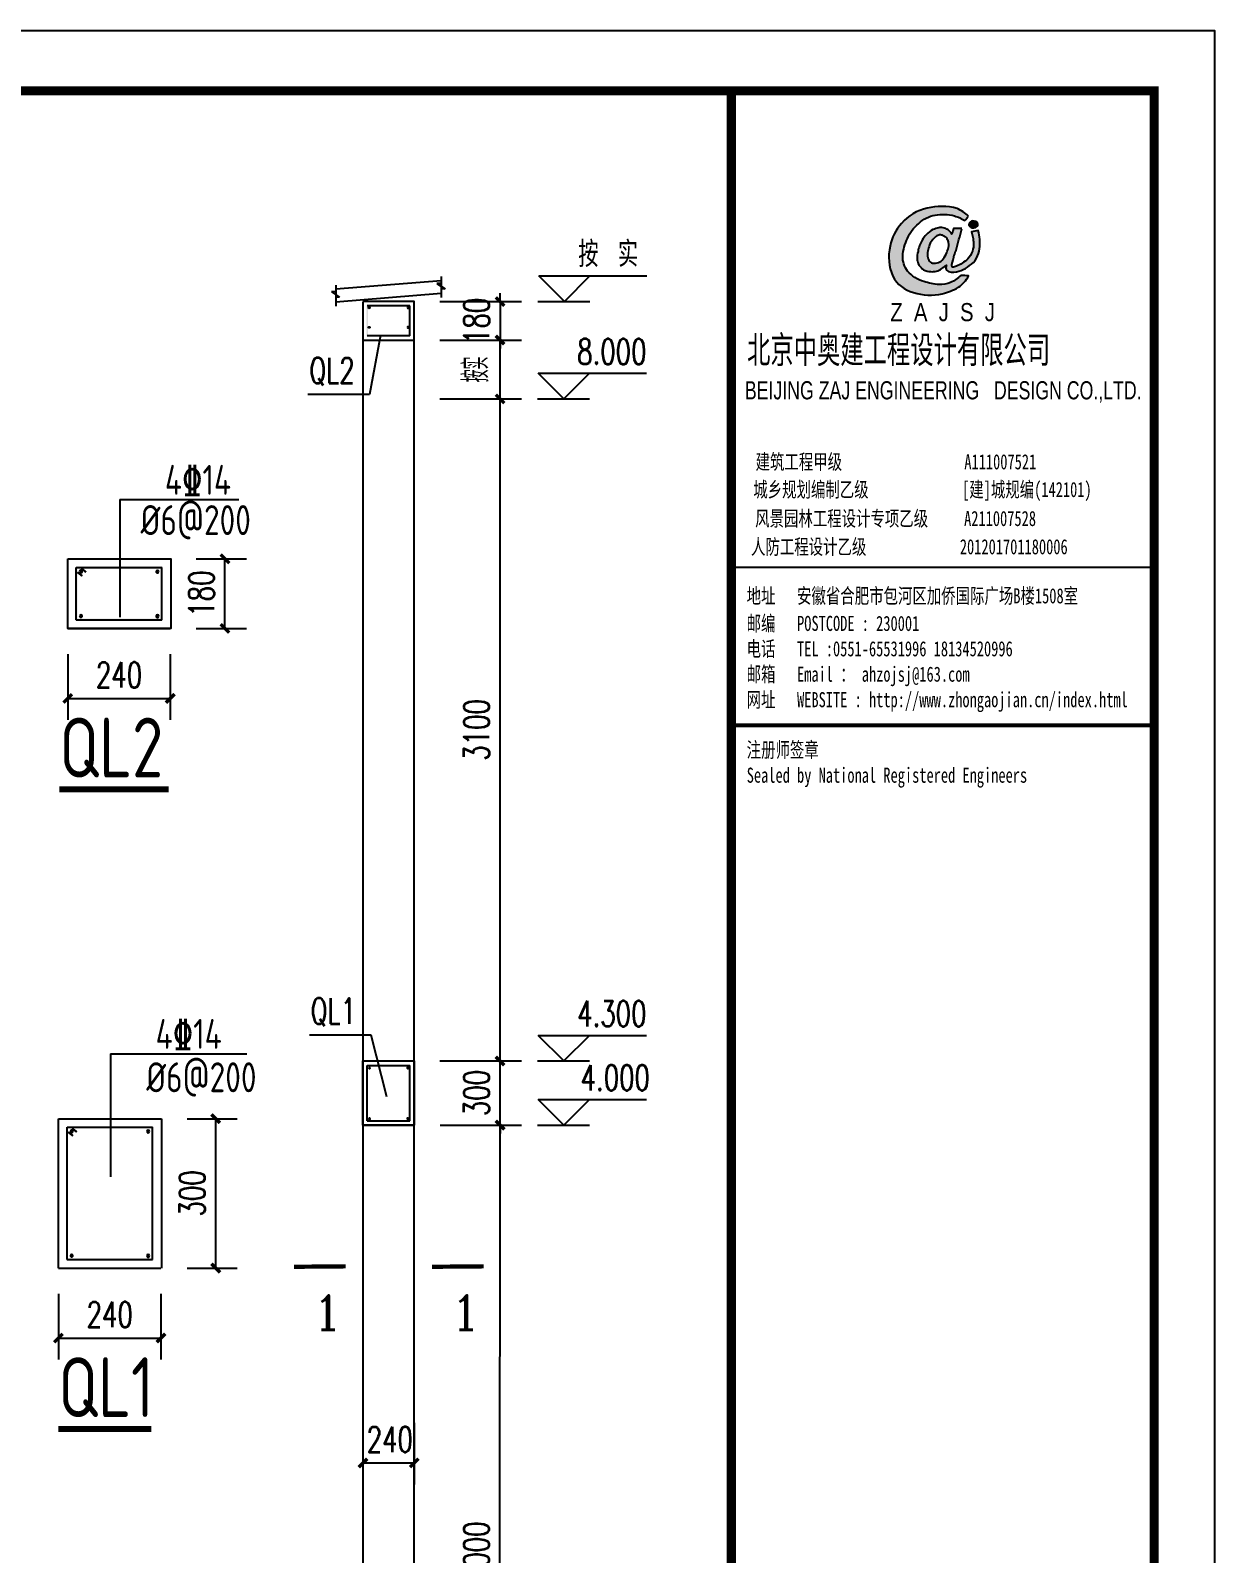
# Model space of a CAD drawing. Extents: x 180850 to 1399066, y 48356 to 327880.
# Drawn here: x 398114 to 425838, y 96703 to 132356 of the extents above; entities that cross this region are included whole.
import ezdxf
from ezdxf.enums import TextEntityAlignment as Align

# ---------------------------------------------------------------- set-up
doc = ezdxf.new("R2010")
doc.units = 0
doc.header["$LTSCALE"] = 1000
for name, color, linetype in [('DIM_ELEV', 3, 'Continuous'), ('DIM_IDEN', 3, 'Continuous'), ('DIM_LEAD', 3, 'Continuous'), ('DIM_SYMB', 3, 'Continuous'), ('PUB_DIM', 3, 'Continuous'), ('PUB_TEXT', 7, 'Continuous'), ('PUB_TITLE', 4, 'Continuous'), ('WALL', 9, 'Continuous'), ('图签', 3, 'Continuous')]:
    doc.layers.add(name, color=color, linetype=linetype)
doc.styles.add('_gyy_title_Arial', font='arial.ttf', dxfattribs={"width": 0.7})
doc.styles.add('_gyy_title_ST', font='', dxfattribs={"width": 0.8})
doc.styles.add('_TCH_DIM', font='SIMPLEX', dxfattribs={"bigfont": 'GBCBIG'})
doc.styles.add('_TCH_DIM_T3', font='SIMPLEX', dxfattribs={"width": 0.705882, "bigfont": 'GBCBIG'})
doc.styles.add('_TCH_LABEL', font='COMPLEX', dxfattribs={"bigfont": 'GBCBIG'})
doc.styles.add('C', font='tssdeng.shx', dxfattribs={"height": 3, "bigfont": 'tssdchn.shx'})
doc.styles.add('HZ', font='txt.shx', dxfattribs={"width": 0.8, "bigfont": '000hztxt.shx'})
doc.styles.get('_gyy_title_ST').set_extended_font_data('SimSun')
doc.dimstyles.new('_TCH_ARCH&&200', dxfattribs={"dimtxt": 595, "dimasz": 200, "dimexe": 500, "dimexo": 600, "dimgap": 252.5, "dimtad": 1, "dimdec": 0, "dimzin": 0, "dimdsep": 46, "dimtxsty": '_TCH_DIM_T3', "dimblk": 'ARCHTICK', "dimcen": 0.09, "dimclrt": 7, "dimazin": 2, "dimtfac": 1, "dimtdec": 0, "dimtix": 1, "dimtmove": 2, "dimatfit": 3, "dimfxl": 1, "dimtolj": 1, "dimtzin": 0, "dimarcsym": 0})

# ---------------------------------------------------------------- blocks, each defined once
blk = doc.blocks.new('_ArchTick')
at = {"color": 0, "linetype": 'ByBlock', "const_width": 0.4}
blk.add_lwpolyline([(-0.5, -0.5), (0.5, 0.5)], dxfattribs=at)
blk = doc.blocks.new('*D911')
at = {"layer": 'Defpoints', "color": 0, "transparency": 16777216}
for p in [(407104, 106733), (409109, 106732), (407099, 86733)]:
    blk.add_point(p, dxfattribs=at)
at = {"layer": 'PUB_DIM', "color": 0, "lineweight": -2, "transparency": 16777216}
for p, q in [((407704, 106733), (409609, 106732)), ((409104, 86732), (409109, 106732)), ((407699, 86732), (409604, 86732))]:
    blk.add_line(p, q, dxfattribs=at)
at = {"layer": 'PUB_DIM', "color": 0, "lineweight": -2, "transparency": 16777216, "xscale": 200, "yscale": 200, "zscale": 200}
for p, rotation in [((409109, 106732), 89.98567619658759), ((409104, 86732), 269.9856761965876)]:
    blk.add_blockref('_ArchTick', p, dxfattribs=dict(at, rotation=rotation))
at = {"layer": 'PUB_DIM', "color": 7, "transparency": 16777216, "insert": (408556, 96732), "char_height": 595, "attachment_point": 5, "rotation": 89.9857, "style": '_TCH_DIM_T3'}
blk.add_mtext('\\A1;4000', dxfattribs=at)
blk = doc.blocks.new('*D912')
at = {"layer": 'Defpoints', "color": 0, "transparency": 16777216}
for p in [(407104, 108233), (409109, 108233), (407104, 106733)]:
    blk.add_point(p, dxfattribs=at)
at = {"layer": 'PUB_DIM', "color": 0, "lineweight": -2, "transparency": 16777216}
for p, q in [((409109, 108233), (409109, 108433)), ((407704, 108233), (409609, 108233)), ((409109, 106733), (409109, 108233)), ((407704, 106733), (409609, 106733)), ((409109, 106733), (409109, 106533))]:
    blk.add_line(p, q, dxfattribs=at)
at = {"layer": 'PUB_DIM', "color": 0, "lineweight": -2, "transparency": 16777216, "xscale": 200, "yscale": 200, "zscale": 200}
for p, rotation in [((409109, 108233), 270), ((409109, 106733), 90)]:
    blk.add_blockref('_ArchTick', p, dxfattribs=dict(at, rotation=rotation))
at = {"layer": 'PUB_DIM', "color": 7, "transparency": 16777216, "insert": (408559, 107483), "char_height": 595, "attachment_point": 5, "rotation": 90, "style": '_TCH_DIM_T3'}
blk.add_mtext('\\A1;300', dxfattribs=at)
blk = doc.blocks.new('*D913')
at = {"layer": 'Defpoints', "color": 0, "transparency": 16777216}
for p in [(405899, 100362), (407099, 100362), (407099, 98823)]:
    blk.add_point(p, dxfattribs=at)
at = {"layer": 'PUB_DIM', "color": 0, "lineweight": -2, "transparency": 16777216}
for p, q in [((405899, 99762), (405899, 98323)), ((407099, 99762), (407099, 98323)), ((405899, 98823), (407099, 98823))]:
    blk.add_line(p, q, dxfattribs=at)
at = {"layer": 'PUB_DIM', "color": 0, "lineweight": -2, "transparency": 16777216, "xscale": 200, "yscale": 200, "zscale": 200, "rotation": 180}
blk.add_blockref('_ArchTick', (405899, 98823), dxfattribs=at)
at = {"layer": 'PUB_DIM', "color": 0, "lineweight": -2, "transparency": 16777216, "xscale": 200, "yscale": 200, "zscale": 200}
blk.add_blockref('_ArchTick', (407099, 98823), dxfattribs=at)
at = {"layer": 'PUB_DIM', "color": 7, "transparency": 16777216, "insert": (406527, 99373), "char_height": 595, "attachment_point": 5, "style": '_TCH_DIM_T3'}
blk.add_mtext('\\A1;240', dxfattribs=at)
blk = doc.blocks.new('*D914')
at = {"layer": 'Defpoints', "color": 0, "transparency": 16777216}
for p in [(398770, 103385), (401170, 103385), (401170, 101747)]:
    blk.add_point(p, dxfattribs=at)
at = {"layer": 'PUB_DIM', "color": 0, "lineweight": -2, "transparency": 16777216}
for p, q in [((398770, 102785), (398770, 101247)), ((401170, 102785), (401170, 101247)), ((398770, 101747), (401170, 101747))]:
    blk.add_line(p, q, dxfattribs=at)
at = {"layer": 'PUB_DIM', "color": 0, "lineweight": -2, "transparency": 16777216, "xscale": 200, "yscale": 200, "zscale": 200, "rotation": 180}
blk.add_blockref('_ArchTick', (398770, 101747), dxfattribs=at)
at = {"layer": 'PUB_DIM', "color": 0, "lineweight": -2, "transparency": 16777216, "xscale": 200, "yscale": 200, "zscale": 200}
blk.add_blockref('_ArchTick', (401170, 101747), dxfattribs=at)
at = {"layer": 'PUB_DIM', "color": 7, "transparency": 16777216, "insert": (399970, 102297), "char_height": 595, "attachment_point": 5, "style": '_TCH_DIM_T3'}
blk.add_mtext('\\A1;240', dxfattribs=at)
blk = doc.blocks.new('*D915')
at = {"layer": 'Defpoints', "color": 0, "transparency": 16777216}
for p in [(401180, 106882), (402452, 106882), (401180, 103385)]:
    blk.add_point(p, dxfattribs=at)
at = {"layer": 'PUB_DIM', "color": 0, "lineweight": -2, "transparency": 16777216}
for p, q in [((401780, 106882), (402952, 106882)), ((402452, 103385), (402452, 106882)), ((401780, 103385), (402952, 103385))]:
    blk.add_line(p, q, dxfattribs=at)
at = {"layer": 'PUB_DIM', "color": 0, "lineweight": -2, "transparency": 16777216, "xscale": 200, "yscale": 200, "zscale": 200}
for p, rotation in [((402452, 106882), 90), ((402452, 103385), 270)]:
    blk.add_blockref('_ArchTick', p, dxfattribs=dict(at, rotation=rotation))
at = {"layer": 'PUB_DIM', "color": 7, "transparency": 16777216, "insert": (401902, 105134), "char_height": 595, "attachment_point": 5, "rotation": 90, "style": '_TCH_DIM_T3'}
blk.add_mtext('\\A1;300', dxfattribs=at)
blk = doc.blocks.new('*D916')
at = {"layer": 'Defpoints', "color": 0, "transparency": 16777216}
for p in [(398988, 118358), (401388, 118358), (401388, 116720)]:
    blk.add_point(p, dxfattribs=at)
at = {"layer": 'PUB_DIM', "color": 0, "lineweight": -2, "transparency": 16777216}
for p, q in [((398988, 117758), (398988, 116220)), ((401388, 117758), (401388, 116220)), ((398988, 116720), (401388, 116720))]:
    blk.add_line(p, q, dxfattribs=at)
at = {"layer": 'PUB_DIM', "color": 0, "lineweight": -2, "transparency": 16777216, "xscale": 200, "yscale": 200, "zscale": 200, "rotation": 180}
blk.add_blockref('_ArchTick', (398988, 116720), dxfattribs=at)
at = {"layer": 'PUB_DIM', "color": 0, "lineweight": -2, "transparency": 16777216, "xscale": 200, "yscale": 200, "zscale": 200}
blk.add_blockref('_ArchTick', (401388, 116720), dxfattribs=at)
at = {"layer": 'PUB_DIM', "color": 7, "transparency": 16777216, "insert": (400188, 117270), "char_height": 595, "attachment_point": 5, "style": '_TCH_DIM_T3'}
blk.add_mtext('\\A1;240', dxfattribs=at)
blk = doc.blocks.new('*D917')
at = {"layer": 'Defpoints', "color": 0, "transparency": 16777216}
for p in [(401398, 119988), (402669, 119988), (401398, 118358)]:
    blk.add_point(p, dxfattribs=at)
at = {"layer": 'PUB_DIM', "color": 0, "lineweight": -2, "transparency": 16777216}
for p, q in [((401998, 119988), (403169, 119988)), ((402669, 118358), (402669, 119988)), ((401998, 118358), (403169, 118358))]:
    blk.add_line(p, q, dxfattribs=at)
at = {"layer": 'PUB_DIM', "color": 0, "lineweight": -2, "transparency": 16777216, "xscale": 200, "yscale": 200, "zscale": 200}
for p, rotation in [((402669, 119988), 90), ((402669, 118358), 270)]:
    blk.add_blockref('_ArchTick', p, dxfattribs=dict(at, rotation=rotation))
at = {"layer": 'PUB_DIM', "color": 7, "transparency": 16777216, "insert": (402119, 119173), "char_height": 595, "attachment_point": 5, "rotation": 90, "style": '_TCH_DIM_T3'}
blk.add_mtext('\\A1;180', dxfattribs=at)
blk = doc.blocks.new('*D921')
at = {"layer": 'Defpoints', "color": 0, "transparency": 16777216}
for p in [(407099, 126010), (407099, 125110), (409109, 125110)]:
    blk.add_point(p, dxfattribs=at)
at = {"layer": 'PUB_DIM', "color": 0, "lineweight": -2, "transparency": 16777216}
for p, q in [((407699, 126010), (409609, 126010)), ((409109, 126010), (409109, 126210)), ((409109, 126010), (409109, 125110)), ((407699, 125110), (409609, 125110)), ((409109, 125110), (409109, 124910))]:
    blk.add_line(p, q, dxfattribs=at)
at = {"layer": 'PUB_DIM', "color": 0, "lineweight": -2, "transparency": 16777216, "xscale": 200, "yscale": 200, "zscale": 200}
for p, rotation in [((409109, 126010), 270), ((409109, 125110), 90)]:
    blk.add_blockref('_ArchTick', p, dxfattribs=dict(at, rotation=rotation))
at = {"layer": 'PUB_DIM', "color": 7, "transparency": 16777216, "insert": (408559, 125560), "char_height": 595, "attachment_point": 5, "rotation": 90, "style": '_TCH_DIM_T3'}
blk.add_mtext('\\A1;180', dxfattribs=at)
blk = doc.blocks.new('*D920')
at = {"layer": 'Defpoints', "color": 0, "transparency": 16777216}
for p in [(407099, 125110), (409109, 125110), (407099, 123732)]:
    blk.add_point(p, dxfattribs=at)
at = {"layer": 'PUB_DIM', "color": 0, "lineweight": -2, "transparency": 16777216}
for p, q in [((407699, 125110), (409609, 125110)), ((409109, 123732), (409109, 125110)), ((407699, 123732), (409609, 123732))]:
    blk.add_line(p, q, dxfattribs=at)
at = {"layer": 'PUB_DIM', "color": 0, "lineweight": -2, "transparency": 16777216, "xscale": 200, "yscale": 200, "zscale": 200}
for p, rotation in [((409109, 125110), 90), ((409109, 123732), 270)]:
    blk.add_blockref('_ArchTick', p, dxfattribs=dict(at, rotation=rotation))
at = {"layer": 'PUB_DIM', "color": 7, "transparency": 16777216, "insert": (408539, 124421), "char_height": 595, "attachment_point": 5, "rotation": 90, "style": '_TCH_DIM_T3'}
blk.add_mtext('\\A1;按实', dxfattribs=at)
blk = doc.blocks.new('*D922')
at = {"layer": 'Defpoints', "color": 0, "transparency": 16777216}
for p in [(407099, 123732), (409109, 123732), (407099, 108233)]:
    blk.add_point(p, dxfattribs=at)
at = {"layer": 'PUB_DIM', "color": 0, "lineweight": -2, "transparency": 16777216}
for p, q in [((407699, 123732), (409609, 123732)), ((409109, 108233), (409109, 123732)), ((407699, 108233), (409609, 108233))]:
    blk.add_line(p, q, dxfattribs=at)
at = {"layer": 'PUB_DIM', "color": 0, "lineweight": -2, "transparency": 16777216, "xscale": 200, "yscale": 200, "zscale": 200}
for p, rotation in [((409109, 123732), 90), ((409109, 108233), 270)]:
    blk.add_blockref('_ArchTick', p, dxfattribs=dict(at, rotation=rotation))
at = {"layer": 'PUB_DIM', "color": 7, "transparency": 16777216, "insert": (408559, 115983), "char_height": 595, "attachment_point": 5, "rotation": 90, "style": '_TCH_DIM_T3'}
blk.add_mtext('\\A1;3100', dxfattribs=at)
blk = doc.blocks.new('dd')
at = {"layer": '图签'}
h = blk.add_hatch(color=5, dxfattribs=at)
h.set_gradient(color1=(0, 0, 255), color2=(36, 36, 255), one_color=1, tint=0.57)
h.paths.add_polyline_path([(452, 1270, -0.093206), (531, 1562, -0.136321), (716, 1807, -0.161039), (988, 1948, -0.108591), (1307, 1935, -0.049497), (1479, 1861, 0.062627), (1539, 1932, 0.094388), (1351, 2056, 0.136326), (854, 2062, 0.161722), (430, 1810, 0.133661), (243, 1435, 0.158414), (286, 937, 0.22517), (632, 669, 0.138663), (1107, 646, 0.074676), (1375, 753, 0.125344), (1543, 944, 0.006312), (1413, 948, -0.090385), (1244, 833, -0.096745), (1053, 797, -0.073845), (803, 850, -0.140868), (530, 1020, -0.160753)])
h = blk.add_hatch(color=1, dxfattribs=at)
h.set_gradient(color1=(255, 0, 0), color2=(255, 0, 0), tint=0.57)
h.paths.add_polyline_path([(1557, 1818, 0.386553), (1564, 1757, 0.170676), (1604, 1736, 0.082224), (1657, 1743, 0.087509), (1686, 1766, 0.264235), (1694, 1804, 0.244333), (1636, 1850, 0.30271)])
h = blk.add_hatch(color=5, dxfattribs=at)
h.set_gradient(color1=(0, 0, 255), color2=(36, 36, 255), one_color=1, tint=0.57)
h.paths.add_polyline_path([(1306, 1289, 0.011169), (1334, 1370, 0.005807), (1431, 1724, 0.01105), (1292, 1724, 0.016796), (1267, 1634, 0.125943), (1203, 1704, 0.083806), (1120, 1739, 0.082879), (1047, 1739, -0.008503), (952, 1710, 0.060057), (844, 1628, 0.086078), (774, 1532, 0.099424), (705, 1347, 0.12153), (690, 1225, 0.102644), (719, 1122, 0.056648), (797, 1042, 0.092914), (913, 1013, 0.194578), (1098, 1064, -0.002562), (1175, 1122, 0.064354), (1167, 1068, 0.172385), (1207, 1017, 0.105458), (1300, 1002, 0.086567), (1454, 1046, 0.047674), (1592, 1136, 0.166359), (1692, 1274, 0.096748), (1728, 1431, 0.03151), (1728, 1548, 0.041815), (1700, 1691, 0.007654), (1588, 1673, -0.009919), (1610, 1585, -0.068269), (1624, 1482, -0.105336), (1605, 1352, -0.14652), (1528, 1223, -0.070486), (1434, 1151, -0.077937), (1341, 1103, -0.127098), (1272, 1084, -0.114215), (1267, 1129, -0.007609)])
h.paths.add_polyline_path([(865, 1245, -0.099994), (863, 1328, -0.050974), (888, 1427, -0.120527), (938, 1529, -0.043888), (1002, 1595, -0.08446), (1063, 1619, -0.147309), (1127, 1607, -0.037474), (1177, 1572, -0.06931), (1209, 1507, -0.067662), (1213, 1431, -0.02676), (1211, 1413, 0.017209), (1183, 1329, -0.048815), (1120, 1223, -0.139096), (1046, 1163, -0.097991), (944, 1153, -0.085394), (909, 1169, -0.149141)], flags=16)
blk.add_lwpolyline([(1539, 1932, 0.094388), (1351, 2056, 0.136326), (854, 2062, 0.161722), (430, 1810, 0.133661), (243, 1435, 0.158414), (286, 937, 0.22517), (632, 669, 0.138663), (1107, 646, 0.074676), (1375, 753, 0.125344), (1543, 944, 0.006312), (1413, 948, -0.090385), (1244, 833, -0.096745), (1053, 797, -0.073845), (803, 850, -0.140868), (530, 1020, -0.160753), (452, 1270, -0.093206), (531, 1562, -0.136321), (716, 1807, -0.161039), (988, 1948, -0.108591), (1307, 1935, -0.049497), (1479, 1861, 0.062627)], format="xyb", close=True, dxfattribs=at)
for points in [[(1694, 1804, 0.243958), (1636, 1850, 0.303117), (1557, 1818, 0.386553), (1564, 1757, 0.170676), (1604, 1736, 0.082224), (1657, 1743, 0.087509), (1686, 1766, 0.264235), (1694, 1804, -7.823139)], [(1431, 1724, 0.011041), (1292, 1724, 0.016796), (1267, 1634, 0.125943), (1203, 1704, 0.083806), (1120, 1739, 0.082879), (1047, 1739, -0.008503), (952, 1710, 0.060057), (844, 1628, 0.086078), (774, 1532, 0.099424), (705, 1347, 0.12153), (690, 1225, 0.102644), (719, 1122, 0.056648), (797, 1042, 0.092914), (913, 1013, 0.194578), (1098, 1064, -0.002562), (1175, 1122, 0.064354), (1167, 1068, 0.172385), (1207, 1017, 0.105458), (1300, 1002, 0.086567), (1454, 1046, 0.047674), (1592, 1136, 0.166359), (1692, 1274, 0.096748), (1728, 1431, 0.03151), (1728, 1548, 0.041815), (1700, 1691, 0.007654), (1588, 1673, -0.009919), (1610, 1585, -0.068269), (1624, 1482, -0.105336), (1605, 1352, -0.14652), (1528, 1223, -0.070486), (1434, 1151, -0.077937), (1341, 1103, -0.127098), (1272, 1084, -0.114215), (1267, 1129, -0.007609), (1306, 1289, 0.011169), (1334, 1370, 0.005782), (1430, 1722, 0.069025)], [(1213, 1431, 0.067662), (1209, 1507, 0.06931), (1177, 1572, 0.037474), (1127, 1607, 0.147309), (1063, 1619, 0.08446), (1002, 1595, 0.043888), (938, 1529, 0.120527), (888, 1427, 0.050974), (863, 1328, 0.099994), (865, 1245, 0.149141), (909, 1169, 0.085394), (944, 1153, 0.097991), (1046, 1163, 0.139096), (1120, 1223, 0.048815), (1183, 1329, -0.017209), (1211, 1413, 0.02676), (1213, 1431, 0.441273)]]:
    blk.add_lwpolyline(points, format="xyb", dxfattribs=at)
at = {"insert": (246, 492), "char_height": 300, "width": 8000, "attachment_point": 1, "style": 'HZ'}
blk.add_mtext('{\\fArial|b0|i0|c0|p32;Z  A  J  S  J}', dxfattribs=at)

msp = doc.modelspace()

# ---------------------------------------------------------------- hatches: boundary and pattern name
h = msp.add_hatch(color=256)
edge = h.paths.add_edge_path()
edge.add_ellipse((399296.44, 119692.71), major_axis=(-21.21, 21.21), ratio=1, start_angle=225, end_angle=405)
edge.add_ellipse((399296.44, 119692.71), major_axis=(-21.21, 21.21), ratio=1, start_angle=45, end_angle=225)
h = msp.add_hatch(color=256)
edge = h.paths.add_edge_path()
edge.add_ellipse((401087.35, 119686.76), major_axis=(-21.21, 21.21), ratio=1, start_angle=225, end_angle=405)
edge.add_ellipse((401087.35, 119686.76), major_axis=(-21.21, 21.21), ratio=1, start_angle=45, end_angle=225)
h = msp.add_hatch(color=256)
edge = h.paths.add_edge_path()
edge.add_ellipse((399296.44, 118650.06), major_axis=(-21.21, 21.21), ratio=1, start_angle=225, end_angle=405)
edge.add_ellipse((399296.44, 118650.06), major_axis=(-21.21, 21.21), ratio=1, start_angle=45, end_angle=225)
h = msp.add_hatch(color=256)
edge = h.paths.add_edge_path()
edge.add_ellipse((401087.35, 118644.11), major_axis=(-21.21, 21.21), ratio=1, start_angle=225, end_angle=405)
edge.add_ellipse((401087.35, 118644.11), major_axis=(-21.21, 21.21), ratio=1, start_angle=45, end_angle=225)
h = msp.add_hatch(color=256)
edge = h.paths.add_edge_path()
edge.add_ellipse((399078.79, 106587.38), major_axis=(-21.21, 21.21), ratio=1, start_angle=225, end_angle=405)
edge.add_ellipse((399078.79, 106587.38), major_axis=(-21.21, 21.21), ratio=1, start_angle=45, end_angle=225)
h = msp.add_hatch(color=256)
edge = h.paths.add_edge_path()
edge.add_ellipse((400869.69, 106581.43), major_axis=(-21.21, 21.21), ratio=1, start_angle=225, end_angle=405)
edge.add_ellipse((400869.69, 106581.43), major_axis=(-21.21, 21.21), ratio=1, start_angle=45, end_angle=225)
h = msp.add_hatch(color=256)
edge = h.paths.add_edge_path()
edge.add_ellipse((399078.79, 103676.53), major_axis=(-21.21, 21.21), ratio=1, start_angle=225, end_angle=405)
edge.add_ellipse((399078.79, 103676.53), major_axis=(-21.21, 21.21), ratio=1, start_angle=45, end_angle=225)
h = msp.add_hatch(color=256)
edge = h.paths.add_edge_path()
edge.add_ellipse((400869.69, 103670.58), major_axis=(-21.21, 21.21), ratio=1, start_angle=225, end_angle=405)
edge.add_ellipse((400869.69, 103670.58), major_axis=(-21.21, 21.21), ratio=1, start_angle=45, end_angle=225)

# ---------------------------------------------------------------- linework, layer by layer
for p, q in [((407732.92, 126593.3), (407732.92, 126102.07)), ((405158.94, 126235.6), (405349.82, 126110.96)), ((405260.35, 126235.6), (405158.94, 126235.6)), ((405260.35, 126306.42), (407732.92, 126504.22)), ((405260.35, 126395.5), (405260.35, 125904.27)), ((407732.92, 126433.4), (407631.52, 126433.4)), ((407631.52, 126433.4), (407822.39, 126308.76)), ((407822.39, 126308.76), (407732.92, 126308.76)), ((405260.35, 126005.46), (407732.92, 126203.26)), ((405349.82, 126110.96), (405260.35, 126110.96)), ((406998.78, 125910.1), (405998.78, 125910.1)), ((406998.78, 125210.1), (406998.78, 125910.1)), ((406998.78, 125210.1), (405998.78, 125210.1)), ((398987.73, 119987.65), (401397.73, 119987.65)), ((398987.73, 118358.32), (398987.73, 119987.65)), ((401397.73, 119987.65), (401397.73, 118358.32)), ((399187.73, 119787.65), (401187.73, 119787.65)), ((399187.73, 118558.32), (399187.73, 119787.65)), ((401187.73, 118558.32), (401187.73, 119787.65)), ((399187.73, 118558.32), (401187.73, 118558.32)), ((398987.73, 118358.32), (401387.73, 118358.32)), ((398987.73, 118358.32), (401387.73, 118358.32)), ((405998.78, 108131.12), (406998.78, 108131.12)), ((405998.78, 106832.7), (405998.78, 108131.12)), ((406998.78, 106832.7), (406998.78, 108131.12)), ((398770.07, 106882.32), (401180.07, 106882.32)), ((398770.07, 103384.8), (398770.07, 106882.32)), ((398970.07, 106682.32), (400970.07, 106682.32)), ((398970.07, 103584.8), (398970.07, 106682.32)), ((400970.07, 103584.8), (400970.07, 106682.32)), ((401180.07, 106882.32), (401180.07, 103384.8)), ((405898.78, 106732.7), (407098.78, 106732.7)), ((405998.78, 106832.7), (406998.78, 106832.7)), ((398970.07, 103584.8), (400970.07, 103584.8)), ((398770.07, 103384.8), (401170.07, 103384.8)), ((398770.07, 103384.8), (401170.07, 103384.8))]:
    msp.add_line(p, q)
at = {"color": 4}
for p, q in [((407098.78, 126010.1), (405898.78, 126010.1)), ((405898.78, 125110.1), (407098.78, 125110.1)), ((405898.78, 106732.7), (407098.78, 106732.7))]:
    msp.add_line(p, q, dxfattribs=at)
at = {"color": 3}
for p, q in [((400205.13, 121373.74), (400205.13, 118625.2)), ((400205.13, 121373.74), (402994.62, 121373.74)), ((399987.47, 108403.02), (399987.47, 105519.87)), ((399987.47, 108403.02), (403180.18, 108403.02))]:
    msp.add_line(p, q, dxfattribs=at)
at = {"const_width": 50}
for points in [[(399212.73, 119675.91), (399328.82, 119586.24)], [(399306.59, 119762.65), (399417.48, 119675.91)], [(399088.94, 106657.32), (399199.82, 106570.59)], [(398995.07, 106570.59), (399111.17, 106480.92)]]:
    msp.add_lwpolyline(points, dxfattribs=at)
msp.add_lwpolyline([(405898.78, 108233.12), (407098.78, 108233.12), (407098.78, 106732.7), (405898.78, 106732.7)], close=True)
at = {"extrusion": (0, 0, -1)}
for centre, start_param, end_param in [((406045.02, 125866.21), 0.79638055, 3.93797321), ((406045.02, 125866.21), 3.93797321, 7.07956586), ((406045.02, 125406.17), 0.79638055, 3.93797321), ((406045.02, 125406.17), 3.93797321, 7.07956586)]:
    msp.add_ellipse(centre, major_axis=(10.72, 10.73), ratio=0.97855688, start_param=start_param, end_param=end_param, dxfattribs=at)
for centre, major_axis, ratio, start_param, end_param in [((406952.55, 125866.21), (-10.72, 10.73), 0.97855688, 3.93797321, 7.07956586), ((406952.55, 125866.21), (-10.72, 10.73), 0.97855688, 0.79638055, 3.93797321), ((406952.55, 125406.17), (-10.72, 10.73), 0.97855688, 3.93797321, 7.07956586), ((406952.55, 125406.17), (-10.72, 10.73), 0.97855688, 0.79638055, 3.93797321), ((399296.44, 119692.71), (-21.21, 21.21), 1, 3.92699082, 7.06858347), ((399296.44, 119692.71), (-21.21, 21.21), 1, 0.78539816, 3.92699082), ((401087.35, 119686.76), (-21.21, 21.21), 1, 3.92699082, 7.06858347), ((401087.35, 119686.76), (-21.21, 21.21), 1, 0.78539816, 3.92699082), ((399296.44, 118650.06), (-21.21, 21.21), 1, 3.92699082, 7.06858347), ((399296.44, 118650.06), (-21.21, 21.21), 1, 0.78539816, 3.92699082), ((401087.35, 118644.11), (-21.21, 21.21), 1, 3.92699082, 7.06858347), ((401087.35, 118644.11), (-21.21, 21.21), 1, 0.78539816, 3.92699082), ((406053.14, 108069.66), (-10.72, 10.72), 0.97859186, 3.93796684, 7.07955949), ((406053.14, 108069.66), (-10.72, 10.72), 0.97859186, 0.79637418, 3.93796684), ((406948.6, 108072.63), (-10.72, 10.72), 0.97859186, 3.93796684, 7.07955949), ((406948.6, 108072.63), (-10.72, 10.72), 0.97859186, 0.79637418, 3.93796684), ((399078.79, 106587.38), (-21.21, 21.21), 1, 3.92699082, 7.06858347), ((400869.69, 106581.43), (-21.21, 21.21), 1, 3.92699082, 7.06858347), ((406053.14, 106880.17), (-10.72, 10.72), 0.97859186, 3.93796684, 7.07955949), ((406053.14, 106880.17), (-10.72, 10.72), 0.97859186, 0.79637418, 3.93796684), ((406948.6, 106883.14), (-10.72, 10.72), 0.97859186, 3.93796684, 7.07955949), ((406948.6, 106883.14), (-10.72, 10.72), 0.97859186, 0.79637418, 3.93796684), ((399078.79, 106587.38), (-21.21, 21.21), 1, 0.78539816, 3.92699082), ((400869.69, 106581.43), (-21.21, 21.21), 1, 0.78539816, 3.92699082), ((399078.79, 103676.53), (-21.21, 21.21), 1, 3.92699082, 7.06858347), ((399078.79, 103676.53), (-21.21, 21.21), 1, 0.78539816, 3.92699082), ((400869.69, 103670.58), (-21.21, 21.21), 1, 3.92699082, 7.06858347), ((400869.69, 103670.58), (-21.21, 21.21), 1, 0.78539816, 3.92699082)]:
    msp.add_ellipse(centre, major_axis=major_axis, ratio=ratio, start_param=start_param, end_param=end_param)
for points in [[(405994.3, 125922.6), (405986.28, 125892.82), (407011.28, 125922.6), (406986.28, 125897.6)], [(405986.28, 125922.6), (406011.28, 125897.6), (405986.28, 125197.6), (406011.28, 125222.6)], [(407011.28, 125922.6), (406986.28, 125897.6), (407011.28, 125197.6), (406986.28, 125222.6)], [(407011.28, 125197.6), (406986.28, 125222.6), (405987.61, 125197.6), (406012.61, 125222.6)], [(401162.73, 119762.65), (401212.73, 119812.65), (399188.17, 119762.65), (399188.17, 119812.65)], [(401162.73, 118583.32), (401212.73, 118533.32), (401162.73, 119762.65), (401212.73, 119812.65)], [(399212.73, 119787.65), (399162.73, 119787.65), (399212.73, 118583.32), (399162.73, 118533.32)], [(399212.73, 118583.32), (399162.73, 118533.32), (401162.73, 118583.32), (401212.73, 118533.32)], [(406011.28, 108131.12), (405986.28, 108131.12), (406011.28, 106845.2), (405986.28, 106820.2)], [(406986.28, 108118.62), (407011.28, 108143.62), (405999.01, 108118.62), (405999.01, 108143.62)], [(406986.28, 106845.2), (407011.28, 106820.2), (406986.28, 108118.62), (407011.28, 108143.62)], [(398995.07, 106682.32), (398945.07, 106682.32), (398995.07, 103609.8), (398945.07, 103559.8)], [(400945.07, 106657.32), (400995.07, 106707.32), (398970.52, 106657.32), (398970.52, 106707.32)], [(400945.07, 103609.8), (400995.07, 103559.8), (400945.07, 106657.32), (400995.07, 106707.32)], [(406011.28, 106845.2), (405986.28, 106820.2), (406986.28, 106845.2), (407011.28, 106820.2)], [(398995.07, 103609.8), (398945.07, 103559.8), (400945.07, 103609.8), (400995.07, 103559.8)]]:
    msp.add_trace(points)
at = {"layer": 'DIM_ELEV'}
for p, q in [((410614.46, 126010.1), (410014.46, 126610.1)), ((410014.46, 126610.1), (412546.46, 126610.1)), ((410614.46, 126010.1), (411214.46, 126610.1)), ((409995.67, 126010.1), (411214.46, 126010.1)), ((410604.57, 123732.5), (410004.57, 124332.5)), ((410004.57, 124332.5), (412536.57, 124332.5)), ((410604.57, 123732.5), (411204.57, 124332.5)), ((409985.77, 123732.5), (411204.57, 123732.5)), ((410604.57, 108233.12), (410004.57, 108833.12)), ((410004.57, 108833.12), (412536.57, 108833.12)), ((410604.57, 108233.12), (411204.57, 108833.12)), ((409985.77, 108233.12), (411204.57, 108233.12)), ((410604.57, 106732.7), (410004.57, 107332.7)), ((410004.57, 107332.7), (412536.57, 107332.7)), ((410604.57, 106732.7), (411204.57, 107332.7)), ((409985.77, 106732.7), (411204.57, 106732.7))]:
    msp.add_line(p, q, dxfattribs=at)
at = {"layer": 'DIM_IDEN'}
msp.add_lwpolyline([(398987.73, 119987.65), (401397.73, 119987.65), (401397.73, 118358.32), (398987.73, 118358.32)], close=True, dxfattribs=at)
at = {"layer": 'DIM_LEAD'}
for p, q in [((406310.57, 125222.6), (406053.11, 123834)), ((406053.11, 123834), (404607.04, 123834)), ((406090.57, 108839.94), (404649.47, 108839.94)), ((406457, 107391.84), (406090.57, 108839.94))]:
    msp.add_line(p, q, dxfattribs=at)
at = {"layer": 'DIM_SYMB'}
for points, const_width in [([(398790.66, 114590.66), (401353.74, 114590.66)], 140), ([(404282.84, 103415.6), (405493.03, 103426.04)], 100), ([(407517.02, 103415.6), (408727.21, 103426.04)], 100), ([(398766.85, 99617.14), (400942.24, 99617.14)], 140)]:
    msp.add_lwpolyline(points, dxfattribs=dict(at, const_width=const_width))
at = {"layer": 'PUB_TITLE'}
msp.add_line((414524.57, 119795.89), (424423.55, 119795.89), dxfattribs=at)
msp.add_lwpolyline([(306908.52, 132355.95), (425837.69, 132355.95), (425837.69, 48356.03), (306908.52, 48356.03)], close=True, dxfattribs=at)
at = {"layer": 'PUB_TITLE', "const_width": 212.12}
for points in [[(310443.87, 49770.17), (310443.87, 130941.81), (424423.55, 130941.81), (424423.55, 49770.17)], [(414524.57, 130941.81), (424423.55, 130941.81), (424423.55, 49770.17), (414524.57, 49770.17)]]:
    msp.add_lwpolyline(points, close=True, dxfattribs=at)
at = {"layer": 'PUB_TITLE', "const_width": 98.99}
msp.add_lwpolyline([(414524.57, 116090.25), (424423.55, 116090.25)], dxfattribs=at)
at = {"layer": 'WALL'}
for points in [[(407098.78, 82811.46), (407098.78, 126010.1), (405898.78, 126010.1)], [(405898.78, 125999.72), (405898.78, 82811.46)]]:
    msp.add_lwpolyline(points, dxfattribs=at)

# ---------------------------------------------------------------- block references
at = {"layer": '图签', "xscale": 1.414139999943435, "yscale": 1.414139999943435, "zscale": 1.414139999943435}
msp.add_blockref('dd', (417898.15, 125279.07), dxfattribs=at)

# ---------------------------------------------------------------- texts
at = {"color": 1, "insert": (414892.78, 125218.11), "char_height": 718.1993, "width": 9393.6358, "attachment_point": 1, "style": 'HZ'}
msp.add_mtext('北京中奥建工程设计有限公司', dxfattribs=at)
at = {"layer": 'PUB_TEXT'}
for s, height, style, width, p in [('按 实', 600, '_TCH_DIM', 1.1, (410939.63, 126820.1)), ('8.000', 595, '_TCH_DIM', 0.705882, (410916.57, 124542.5)), ('QL2', 595, '_TCH_DIM', 0.705882, (404642.52, 124100.67)), ('4%%13214', 700, 'C', 0.8, (401261.25, 121487.07)), ('%%C6@200', 700, 'C', 0.8, (400694.08, 120544.77)), ('QL2', 1400, 'C', 0.8, (398790.66, 114870.66)), ('QL1', 595, '_TCH_DIM', 0.705882, (404673.57, 109106.61)), ('4.300', 595, '_TCH_DIM', 0.705882, (410916.57, 109043.12)), ('4%%13214', 700, 'C', 0.8, (401043.6, 108516.35)), ('%%C6@200', 700, 'C', 0.8, (400826.39, 107501.86)), ('4.000', 595, '_TCH_DIM', 0.705882, (410996.57, 107542.7)), ('QL1', 1400, 'C', 0.8, (398766.85, 99897.14))]:
    msp.add_text(s, height=height, dxfattribs=dict(at, style=style, width=width)).set_placement(p)
at = {"layer": 'PUB_TEXT', "style": '_TCH_LABEL'}
for p in [(404717.36, 101936.15), (407951.54, 101936.15)]:
    msp.add_text('1', height=811.18, dxfattribs=at).set_placement(p)
at = {"layer": 'PUB_TITLE', "width": 0.7}
for s, height, style, p in [('BEIJING ZAJ ENGINEERING   DESIGN CO.,LTD.', 424.2416, '_gyy_title_Arial', (419485.66, 123720.89)), ('建筑工程甲级                 A111007521             ', 353.5346, '_gyy_title_ST', (419471.44, 122082.57)), ('城乡规划编制乙级             [建]城规编(142101)', 353.5346, '_gyy_title_ST', (418999.36, 121433.95)), ('风景园林工程设计专项乙级     A211007528           ', 353.5346, '_gyy_title_ST', (419295.46, 120755.76)), ('人防工程设计乙级             201201701180006', 353.5346, '_gyy_title_ST', (418692.58, 120094.13))]:
    msp.add_text(s, height=height, dxfattribs=dict(at, style=style)).set_placement(p, align=Align.CENTER)
at = {"layer": 'PUB_TITLE', "style": '_gyy_title_ST', "width": 0.7}
for s, height, p in [('地址   安徽省合肥市包河区加侨国际广场B楼1508室', 353.5346, (414882.41, 118945.55)), ('邮编   POSTCODE : 230001', 353.5346, (414882.41, 118299.8)), ('电话   TEL :0551-65531996 18134520996', 353.5346, (414882.41, 117705.86)), ('邮箱   Email ： ahzojsj@163.com', 353.5346, (414882.41, 117111.92)), ('网址   WEBSITE : http://www.zhongaojian.cn/index.html', 353.5346, (414882.41, 116514.49)), ('注册师签章', 353.535, (414882.41, 115340.75)), ('Sealed by National Registered Engineers', 353.5346, (414884.33, 114746.81))]:
    msp.add_text(s, height=height, dxfattribs=at).set_placement(p)

# ---------------------------------------------------------------- dimensions: what is measured, and where the dimension line sits
at = {"layer": 'PUB_DIM'}
for base, p1, p2, picture, middle in [((409108.8, 125110.1), (407098.78, 126010.1), (407098.78, 125110.1), '*D921', (408558.8, 125560.1)), ((409108.8, 123732.5), (407098.78, 108233.12), (407098.78, 123732.5), '*D922', (408558.8, 115982.81))]:
    dim = msp.add_linear_dim(base=base, p1=p1, p2=p2, angle=90, dimstyle='_TCH_ARCH&&200', override={"dimlfac": 0.2}, dxfattribs=at)
    dim.commit()
    dim.dimension.update_dxf_attribs({"geometry": picture, "text_midpoint": middle})
for base, p1, p2, angle, text, picture, middle in [((409108.8, 125110.1), (407098.78, 123732.5), (407098.78, 125110.1), 270, '按实', '*D920', (408539.11, 124421.3)), ((402669.25, 119987.65), (401397.73, 118358.32), (401397.73, 119987.65), 90, '180', '*D917', (402119.25, 119172.98)), ((402451.59, 106882.32), (401180.07, 103384.8), (401180.07, 106882.32), 90, '300', '*D915', (401901.59, 105133.56))]:
    dim = msp.add_linear_dim(base=base, p1=p1, p2=p2, angle=angle, text=text, dimstyle='_TCH_ARCH&&200', override={"dimlfac": 0.2}, dxfattribs=at)
    dim.commit()
    dim.dimension.update_dxf_attribs({"geometry": picture, "text_midpoint": middle})
for base, p1, p2, picture, middle in [((401387.73, 116720.08), (398987.73, 118358.32), (401387.73, 118358.32), '*D916', (400187.73, 117270.08)), ((401170.07, 101746.56), (398770.07, 103384.8), (401170.07, 103384.8), '*D914', (399970.07, 102296.56))]:
    dim = msp.add_linear_dim(base=base, p1=p1, p2=p2, text='240', dimstyle='_TCH_ARCH&&200', override={"dimlfac": 0.2}, dxfattribs=at)
    dim.commit()
    dim.dimension.update_dxf_attribs({"geometry": picture, "text_midpoint": middle})
for p1, p2, override, picture, middle in [((407103.78, 106732.7), (407103.78, 108233.12), {"dimlfac": 0.2}, '*D912', (408558.8, 107482.91)), ((407098.78, 86732.5), (407103.78, 106732.7), {"dimscale": 1, "dimlfac": 0.2}, '*D911', (408556.3, 96732.23))]:
    dim = msp.add_aligned_dim(p1=p1, p2=p2, distance=-2005.01, dimstyle='_TCH_ARCH&&200', override=override, dxfattribs=at)
    dim.commit()
    dim.dimension.update_dxf_attribs({"geometry": picture, "text_midpoint": middle})
dim = msp.add_linear_dim(base=(407098.78, 98823.1), p1=(405898.78, 100361.69), p2=(407098.78, 100361.69), angle=0, dimstyle='_TCH_ARCH&&200', override={"dimlfac": 0.2}, dxfattribs=at)
dim.commit()
dim.dimension.update_dxf_attribs({"geometry": '*D913', "text_midpoint": (406526.85, 99373.1), "dimtype": 161})

doc.saveas('drawing.dxf')
